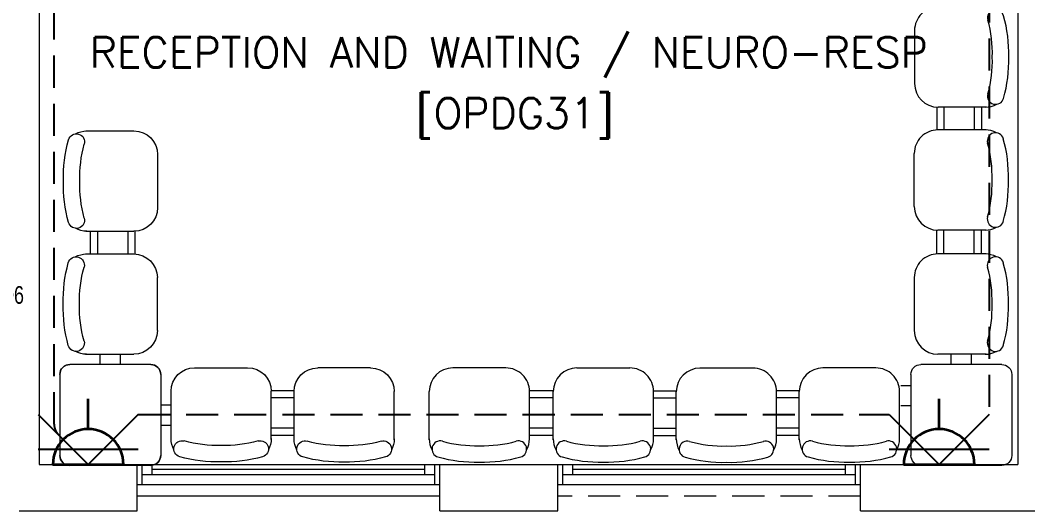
# Model space of a CAD drawing. Header units: inches. Extents: x -12418 to 57169, y -29325 to 19878.
# Drawn here: x 35954 to 40947, y -13097 to -10666 of the extents above; entities that cross this region are included whole.
import ezdxf
from ezdxf.enums import TextEntityAlignment as Align

# ---------------------------------------------------------------- set-up
doc = ezdxf.new("R2010")
doc.units = ezdxf.units.IN
doc.header["$LTSCALE"] = 25
doc.header["$MEASUREMENT"] = 0
for name, pattern in [('00-Ground Floor$0$HIDDEN', [9.525, 6.35, -3.175]), ('DASHDOT', [25.4, 12.7, -6.35, 0, -6.35]), ('HIDDEN', [9.525, 6.35, -3.175])]:
    doc.linetypes.add(name, pattern=pattern)
doc.layers.get('0').update_dxf_attribs({"color": 8})
doc.layers.get('Defpoints').update_dxf_attribs({"color": 8})
for name, color, linetype, lineweight in [('00-Ground Floor$0$72_EGR_BASE_TEXT', 252, 'Continuous', 5), ('00-Ground Floor$0$72_EGR_EQP_TAG', 142, 'Continuous', 5), ('00-Ground Floor$0$Aluminum', 251, 'Continuous', 5), ('00-Ground Floor$0$LOADING', 253, 'Continuous', 5), ('00-Ground Floor$0$Proj', 251, 'Continuous', 5), ('00-Ground Floor$0$Walls', 251, 'Continuous', 5), ('E-LITE-CLNG-CNDT', 6, 'DASHDOT', 35), ('E-LITE-EXIT-NUMB', 6, 'Continuous', 25), ('E-POWR-FLOR-CNDT', 6, 'HIDDEN', 25), ('E-POWR-WALL @ 100', 4, 'Continuous', 35)]:
    doc.layers.add(name, color=color, linetype=linetype, lineweight=lineweight)
doc.styles.add('00-Ground Floor$0$SIMPLEX', font='SIMPLEX.shx', dxfattribs={"height": 150})
doc.styles.add('00-Ground Floor$0$Standard', font='arial.ttf')
doc.styles.add('00-Ground Floor$0$X3G_ENTITY_257CFD', font='swisscl.ttf', dxfattribs={"height": 200})
doc.styles.add('DC_Simplex', font='SIMPLEX.shx', dxfattribs={"width": 0.7})

# ---------------------------------------------------------------- blocks, each defined once
blk = doc.blocks.new('00-Ground Floor$0$3 seats beam chair')
at = {"layer": '00-Ground Floor$0$LOADING', "ltscale": 20}
for p, q in [((-740534, -1008988.2), (-740317.9, -1008988.2)), ((-740534, -1008988.2), (-740295.5, -1008988.2)), ((-740178.3, -1009367.9), (-740178.3, -1009105.4)), ((-740534, -1009485), (-740295.5, -1009485)), ((-740511, -1009485), (-740511, -1009602.9)), ((-740474.9, -1009485), (-740474.9, -1009602.9)), ((-740325, -1009485), (-740325, -1009602.9)), ((-740290.3, -1009484.9), (-740290.3, -1009602.9)), ((-740534, -1009602.8), (-740295.5, -1009602.8)), ((-740178.3, -1009720), (-740178.3, -1009982.5)), ((-740534, -1010099.7), (-740295.5, -1010099.7)), ((-740534, -1010099.7), (-740317.9, -1010099.7)), ((-740512.3, -1010099.6), (-740512.3, -1010212.3)), ((-740476.2, -1010099.6), (-740476.2, -1010212.3)), ((-740326.3, -1010099.6), (-740326.3, -1010212.3)), ((-740291.5, -1010099.6), (-740291.5, -1010212.4)), ((-740535.3, -1010212.3), (-740319.1, -1010212.3)), ((-740535.3, -1010212.3), (-740296.7, -1010212.3)), ((-740179.5, -1010592), (-740179.5, -1010329.5)), ((-740535.3, -1010709.2), (-740296.7, -1010709.2)), ((-740512.3, -1010821.9), (-740512.3, -1010709.2)), ((-740476.2, -1010821.9), (-740476.2, -1010709.2)), ((-740326.3, -1010821.9), (-740326.3, -1010709.2)), ((-740291.5, -1010821.9), (-740291.5, -1010709.1)), ((-740534, -1010821.8), (-740295.5, -1010821.8)), ((-740534, -1010821.8), (-740317.9, -1010821.8)), ((-740178.3, -1011201.5), (-740178.3, -1010939)), ((-740534, -1011318.7), (-740295.5, -1011318.7))]:
    blk.add_line(p, q, dxfattribs=at)
for centre, radius, start, end in [((-740580.4, -1009042.7), 40.5, 344.361, 164.361), ((-740528.8, -1009105.4), 117.2, 90, 118.9699), ((-740295.5, -1009105.4), 117.2, 0, 90), ((-739957.4, -1009217.1), 687.4, 164.361, 181.6247), ((-739957.4, -1009217.1), 606.4, 164.361, 181.8419), ((-739957.4, -1009256.1), 687.4, 178.3753, 195.639), ((-739957.4, -1009256.1), 606.4, 178.1581, 195.639), ((-740295.5, -1009367.9), 117.2, 270, 0), ((-740580.4, -1009430.5), 40.5, 195.639, 15.639), ((-740528.8, -1009367.9), 117.2, 241.0301, 270), ((-740528.8, -1009720), 117.2, 90, 118.9699), ((-740295.5, -1009720), 117.2, 0, 90), ((-739957.4, -1009831.8), 687.4, 164.361, 181.6247), ((-740580.4, -1009657.4), 40.5, 344.361, 164.361), ((-739957.4, -1009831.8), 606.4, 164.361, 181.8419), ((-739957.4, -1009870.8), 687.4, 178.3753, 195.639), ((-739957.4, -1009870.8), 606.4, 178.1581, 195.639), ((-740295.5, -1009982.5), 117.2, 270, 0), ((-740580.4, -1010045.1), 40.5, 195.639, 15.639), ((-740528.8, -1009982.5), 117.2, 241.0301, 270), ((-739958.7, -1010441.3), 687.4, 164.361, 181.6247), ((-740581.6, -1010266.9), 40.5, 344.361, 164.361), ((-740530.1, -1010329.5), 117.2, 90, 118.9699), ((-740296.7, -1010329.5), 117.2, 0, 90), ((-739958.7, -1010441.3), 606.4, 164.361, 181.8419), ((-739958.7, -1010480.3), 687.4, 178.3753, 195.639), ((-739958.7, -1010480.3), 606.4, 178.1581, 195.639), ((-740296.7, -1010592), 117.2, 270, 0), ((-740581.6, -1010654.6), 40.5, 195.639, 15.639), ((-740530.1, -1010592), 117.2, 241.0301, 270), ((-740580.4, -1010876.4), 40.5, 344.361, 164.361), ((-740528.8, -1010939), 117.2, 90, 118.9699), ((-740295.5, -1010939), 117.2, 0, 90), ((-739957.4, -1011050.8), 687.4, 164.361, 181.6247), ((-739957.4, -1011050.8), 606.4, 164.361, 181.8419), ((-739957.4, -1011089.8), 687.4, 178.3753, 195.639), ((-739957.4, -1011089.8), 606.4, 178.1581, 195.639), ((-740295.5, -1011201.5), 117.2, 270, 0), ((-740580.4, -1011264.1), 40.5, 195.639, 15.639), ((-740528.8, -1011201.5), 117.2, 241.0301, 270)]:
    blk.add_arc(centre, radius, start, end, dxfattribs=at)
at = {"layer": '00-Ground Floor$0$LOADING', "ltscale": 10, "style": '00-Ground Floor$0$Standard'}
blk.add_attdef('NMF0003', text='', height=50, dxfattribs=at).set_placement((-740377, -1009031.1), align=Align.TOP_CENTER)
blk = doc.blocks.new('00-Ground Floor$0$GF21009T-P')
for p, q in [((0.4002, 0.5), (0, 0.5)), ((-0.0499, 0.4501), (-0.0499, 0.0499)), ((0.4501, 0.4501), (0.4501, 0.0499)), ((0.4501, 0.3), (0.5001, 0.3)), ((0.4501, 0.2), (0.5001, 0.2)), ((0.4002, 0), (0, 0))]:
    blk.add_line(p, q)
for centre, start, end in [((0, 0.4501), 90, 180), ((0.4002, 0.4501), 0, 90), ((0, 0.0499), 180, 270), ((0.4002, 0.0499), 270, 0)]:
    blk.add_arc(centre, 0.0499, start, end)
blk = doc.blocks.new('00-Ground Floor$0$seater 2')
at = {"layer": '00-Ground Floor$0$LOADING', "ltscale": 20}
for p, q in [((-944247.6, -393623.3, 0), (-943985.1, -393623.3, 0)), ((-943375.6, -393622, 0), (-943638.1, -393622, 0)), ((-944364.8, -393979, 0), (-944364.8, -393740.4, 0)), ((-943755.2, -393735.3, 0), (-943868, -393735.3, 0)), ((-943867.9, -393979, 0), (-943867.9, -393740.4, 0)), ((-943867.9, -393979, 0), (-943867.9, -393762.9, 0)), ((-943755.3, -393977.8, 0), (-943755.3, -393739.2, 0)), ((-943755.3, -393977.8, 0), (-943755.3, -393761.6, 0)), ((-943258.4, -393977.8, 0), (-943258.4, -393739.2, 0)), ((-943755.2, -393770, 0), (-943867.9, -393770, 0)), ((-943755.2, -393919.9, 0), (-943867.9, -393919.9, 0)), ((-943755.2, -393956, 0), (-943867.9, -393956, 0))]:
    blk.add_line(p, q, dxfattribs=at)
for centre, radius, start, end in [((-944247.6, -393740.4, 0), 117.2, 90, 180), ((-943985.1, -393740.4, 0), 117.2, 0, 90), ((-943638.1, -393739.2, 0), 117.2, 90, 180), ((-943375.6, -393739.2, 0), 117.2, 0, 90), ((-944247.6, -393973.8, 0), 117.2, 180, 208.9699), ((-944310.2, -394025.3, 0), 40.5, 74.361, 254.361), ((-944135.8, -393402.4, 0), 606.4, 254.361, 271.8419), ((-944096.8, -393402.4, 0), 606.4, 268.1581, 285.639), ((-943922.5, -394025.3, 0), 40.5, 285.639, 105.639), ((-943985.1, -393973.8, 0), 117.2, 331.0301, 0), ((-943638.1, -393972.5, 0), 117.2, 180, 208.9699), ((-943700.7, -394024.1, 0), 40.5, 74.361, 254.361), ((-943526.3, -393401.1, 0), 606.4, 254.361, 271.8419), ((-943487.3, -393401.1, 0), 606.4, 268.1581, 285.639), ((-943312.9, -394024.1, 0), 40.5, 285.639, 105.639), ((-943375.6, -393972.5, 0), 117.2, 331.0301, 0), ((-944135.8, -393402.4, 0), 687.4, 254.361, 271.6247), ((-944096.8, -393402.4, 0), 687.4, 268.3753, 285.639), ((-943526.3, -393401.1, 0), 687.4, 254.361, 271.6247), ((-943487.3, -393401.1, 0), 687.4, 268.3753, 285.639)]:
    blk.add_arc(centre, radius, start, end, dxfattribs=at)
blk = doc.blocks.new('00-Ground Floor')
at = {"layer": '00-Ground Floor$0$Aluminum'}
for p, q in [((36533.7, -12867.4, 0), (38033.7, -12867.4, 0)), ((36558.7, -12967.4, 0), (36558.7, -12867.4, 0)), ((36608.7, -12917.4, 0), (36608.7, -12867.4, 0)), ((37958.7, -12917.4, 0), (37958.7, -12867.4, 0)), ((38008.7, -12967.4, 0), (38008.7, -12867.4, 0)), ((38617.9, -12867.4, 0), (40117.9, -12867.4, 0)), ((38642.9, -12967.4, 0), (38642.9, -12867.4, 0)), ((38692.9, -12917.4, 0), (38692.9, -12867.4, 0)), ((40042.9, -12917.4, 0), (40042.9, -12867.4, 0)), ((40092.9, -12967.4, 0), (40092.9, -12867.4, 0)), ((36558.7, -12917.4, 0), (38008.7, -12917.4, 0)), ((37958.7, -12892.4, 0), (36608.7, -12892.4, 0)), ((38642.9, -12917.4, 0), (40092.9, -12917.4, 0)), ((40042.9, -12892.4, 0), (38692.9, -12892.4, 0)), ((36533.7, -12967.4, 0), (38033.7, -12967.4, 0)), ((38617.9, -12967.4, 0), (40117.9, -12967.4, 0)), ((38033.7, -13025, 0), (36533.7, -13025, 0))]:
    blk.add_line(p, q, dxfattribs=at)
at = {"layer": '00-Ground Floor$0$LOADING'}
for p, q in [((40317.6, -12476, 0), (40367.6, -12476, 0)), ((40317.6, -12576, 0), (40367.6, -12576, 0))]:
    blk.add_line(p, q, dxfattribs=at)
at = {"layer": '00-Ground Floor$0$Proj', "linetype": '00-Ground Floor$0$HIDDEN'}
blk.add_line((40117.9, -13025, 0), (38617.9, -13025, 0), dxfattribs=at)
at = {"layer": '00-Ground Floor$0$Walls'}
for p, q in [((36049.5, -2747.4, 0), (36049.5, -12867.4, 0)), ((40897.1, -8747.4, 0), (40897.1, -12867.4, 0)), ((36049.5, -12867.4, 0), (36533.7, -12867.4, 0)), ((36533.7, -13097.4, 0), (36533.7, -12867.4, 0)), ((38033.7, -12867.4, 0), (38617.9, -12867.4, 0)), ((38033.7, -13097.4, 0), (38033.7, -12867.4, 0)), ((38617.9, -13097.4, 0), (38617.9, -12867.4, 0)), ((40117.9, -12867.4, 0), (40897.1, -12867.4, 0)), ((40117.9, -13097.4, 0), (40117.9, -12867.4, 0)), ((35949.5, -13097.4, 0), (36533.7, -13097.4, 0)), ((38033.7, -13097.4, 0), (38617.9, -13097.4, 0)), ((40117.9, -13097.4, 0), (41547.9, -13097.4, 0))]:
    blk.add_line(p, q, dxfattribs=at)
at = {"layer": '00-Ground Floor$0$LOADING'}
for p, rotation in [((-699793.7, -1021309.7, 0), 180), ((-971007.1, 727788.9, 0), 89.99999999999997)]:
    blk.add_blockref('00-Ground Floor$0$3 seats beam chair', p, dxfattribs=dict(at, rotation=rotation))
at = {"layer": '00-Ground Floor$0$LOADING', "xscale": -1, "rotation": 270}
blk.add_blockref('00-Ground Floor$0$seater 2', (430257.5, 932043.2, 0), dxfattribs=at)
at = {"layer": '00-Ground Floor$0$LOADING', "extrusion": (3.51202e-12, -1.27212e-09, 1), "xscale": -1000.000000000002, "yscale": 1000.000000000001, "zscale": 1000.000000000001, "rotation": 270.0000091616897}
blk.add_blockref('00-Ground Floor$0$GF21009T-P', (36151.1, -12822.5, 0), dxfattribs=at)
at = {"layer": '00-Ground Floor$0$LOADING', "extrusion": (3.51192e-12, -1.27212e-09, 1), "xscale": -1000, "yscale": 1000, "zscale": 1000, "rotation": 270.0000045808248}
blk.add_blockref('00-Ground Floor$0$GF21009T-P', (40367.6, -12822.5, 0), dxfattribs=at)
at = {"layer": '00-Ground Floor$0$LOADING', "extrusion": (-1.27212e-09, 3.51202e-12, 1), "xscale": 1000.000000000002, "yscale": 1000.000000000002, "zscale": 1000.000000000002, "rotation": 359.9999908383104}
blk.add_blockref('00-Ground Floor$0$GF21009T-P', (36201, -12872.4, 0), dxfattribs=at)
at = {"layer": '00-Ground Floor$0$LOADING', "xscale": -1}
blk.add_blockref('00-Ground Floor$0$seater 2', (-906556.5, 381233.9), dxfattribs=at)
at = {"layer": '00-Ground Floor$0$72_EGR_BASE_TEXT', "char_height": 150, "attachment_point": 2, "style": '00-Ground Floor$0$SIMPLEX'}
for s, insert in [('RECEPTION AND WAITING / NEURO-RESP', (38375.4, -10750.8)), ('[OPDG31]', (38405.5, -11052.1, 0))]:
    blk.add_mtext(s, dxfattribs=dict(at, insert=insert))
at = {"layer": '00-Ground Floor$0$72_EGR_EQP_TAG', "insert": (35923.6, -11984, 0), "char_height": 87.47, "attachment_point": 2, "style": '00-Ground Floor$0$X3G_ENTITY_257CFD'}
blk.add_mtext('06', dxfattribs=at)
blk = doc.blocks.new('*U32')
blk.add_line((0, -1.75), (0, -3.25))
blk.add_lwpolyline([(-1.75, 0, 1), (1.75, 0)], format="xyb", close=True)
at = {"layer": 'Defpoints'}
for p, q in [((-2.475, -2.475), (0, 0)), ((2.475, -2.475), (0, 0)), ((2.475, -0.758), (-2.475, -0.758))]:
    blk.add_line(p, q, dxfattribs=at)
at = {"layer": 'E-LITE-EXIT-NUMB', "style": 'DC_Simplex', "width": 0.7, "flags": 8}
blk.add_attdef('TYPE', text='', height=2, rotation=360, dxfattribs=at).set_placement((-2.682, 5.238), align=Align.RIGHT)
blk.add_attdef('CIRCUIT', (2.682, 5.238), '', height=2, rotation=360, dxfattribs=at)

msp = doc.modelspace()

# ---------------------------------------------------------------- linework, layer by layer
at = {"layer": 'E-POWR-FLOR-CNDT', "elevation": 0}
for points in [[(46658.7, -7569.1), (46658.7, -7749.8, -0.414214), (46583.7, -7824.8), (40830, -7824.8, 0.414214), (40755, -7899.8), (40755, -12619.9), (40631.3, -12743.7)], [(36167.9, -12743.7), (36144.9, -12720.7, -0.198912), (36122.9, -12667.7), (36122.9, -8938.9)]]:
    msp.add_lwpolyline(points, format="xyb", dxfattribs=at)
msp.add_lwpolyline([(36415.4, -12743.7), (36539.1, -12619.9), (40260, -12619.9), (40367.6, -12727.5)], dxfattribs=at)

# ---------------------------------------------------------------- block references
at = {"layer": 'E-LITE-CLNG-CNDT'}
msp.add_blockref('00-Ground Floor', (0, 0), dxfattribs=at)
at = {"layer": 'E-POWR-WALL @ 100', "xscale": 100, "yscale": 100, "zscale": 100, "rotation": 180}
for p in [(36291.6, -12867.4, 0), (40507.5, -12867.4, 0)]:
    msp.add_blockref('*U32', p, dxfattribs=at)

doc.saveas('drawing.dxf')
